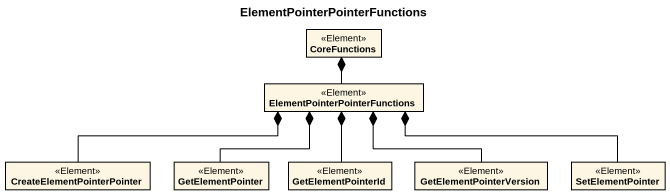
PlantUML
@startuml
title ElementPointerPointerFunctions
hide circle
hide empty members
class CoreFunctions <<Element>>
class "ElementPointerPointerFunctions" as ElementPointerPointerFunctio <<Element>>
class CreateElementPointerPointer <<Element>>
class GetElementPointer <<Element>>
class GetElementPointerId <<Element>>
class GetElementPointerVersion <<Element>>
class SetElementPointer <<Element>>
CoreFunctions *-- ElementPointerPointerFunctio
ElementPointerPointerFunctio *-left- CreateElementPointerPointer
ElementPointerPointerFunctio *-- GetElementPointer
ElementPointerPointerFunctio *-- GetElementPointerId
ElementPointerPointerFunctio *-right- GetElementPointerVersion
ElementPointerPointerFunctio *-right- SetElementPointer
@enduml
